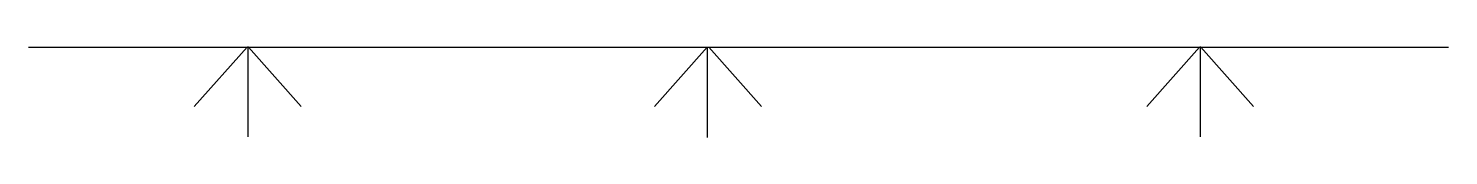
# Model space of a CAD drawing. Header units: metres. Extents: x -41937 to -39054, y -112001 to -111816.
import ezdxf

# ---------------------------------------------------------------- set-up
doc = ezdxf.new("R2010")
doc.units = ezdxf.units.M
doc.layers.add('DET1', color=1, linetype='Continuous')
doc.layers.add('G', color=3, linetype='Continuous')

msp = doc.modelspace()

# ---------------------------------------------------------------- linework, layer by layer
at = {"layer": 'DET1'}
for p, q in [((-41599.94, -111938.12), (-41492.97, -111817.49)), ((-41491.48, -111815.81), (-41491.48, -111999.64)), ((-41383.01, -111938.12), (-41489.99, -111817.49)), ((-40665.88, -111938.12), (-40558.91, -111817.49)), ((-40558.91, -111817.49), (-40558.91, -112001.32)), ((-40448.95, -111938.12), (-40555.93, -111817.49)), ((-39666.95, -111938.12), (-39559.98, -111817.49)), ((-39558.49, -111815.81), (-39558.49, -111999.64)), ((-39450.02, -111938.12), (-39557, -111817.49))]:
    msp.add_line(p, q, dxfattribs=at)
at = {"layer": 'G'}
msp.add_line((-41936.64, -111817.49), (-39054.19, -111817.49), dxfattribs=at)

doc.saveas('drawing.dxf')
